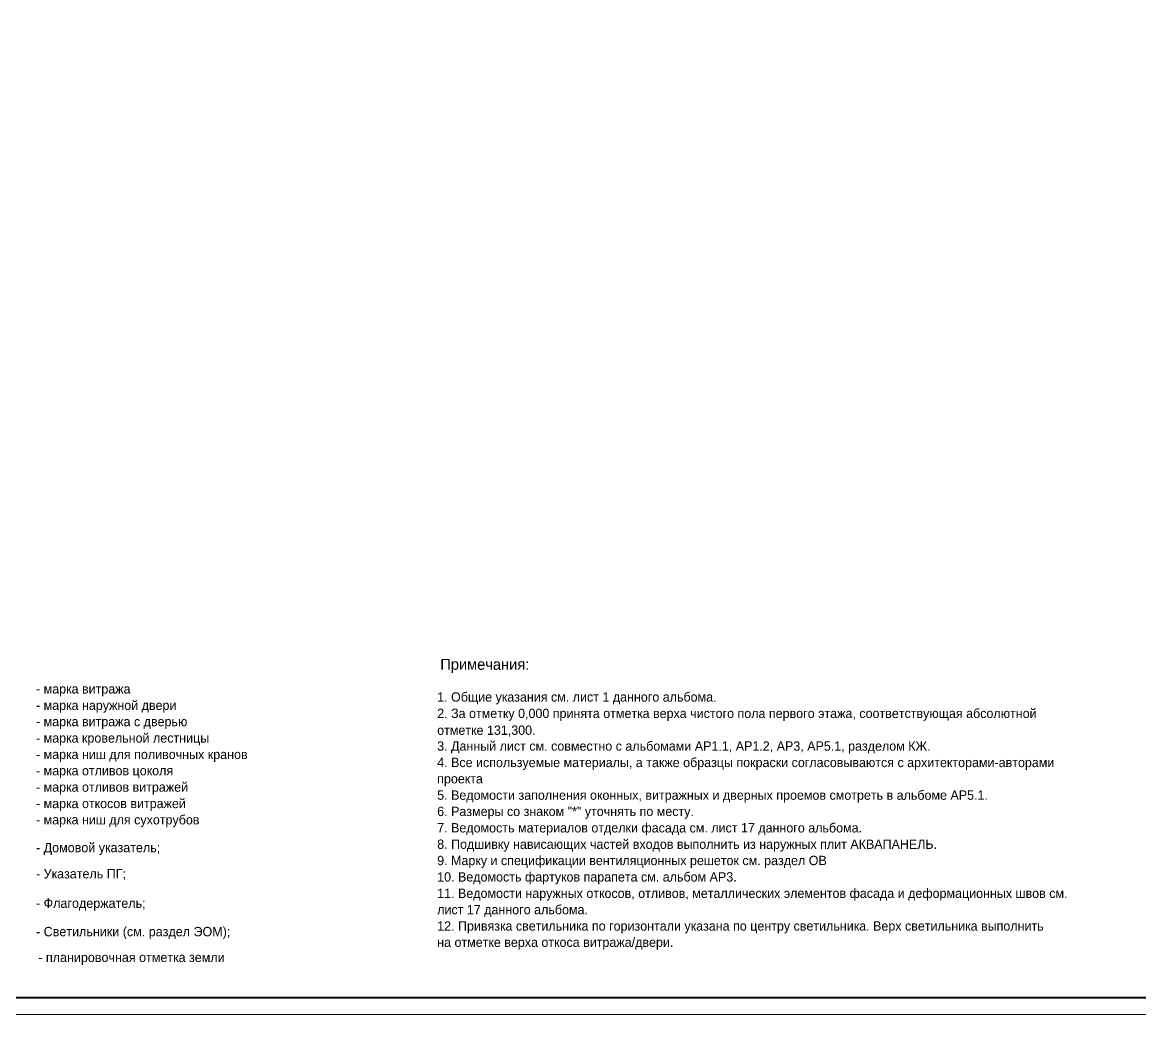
# Model space of a CAD drawing. Header units: millimetres. Extents: x 2294 to 908349, y -83289 to 219220.
# Drawn here: x 514285 to 548812, y 157856 to 188522 of the extents above; entities that cross this region are included whole.
import ezdxf

# ---------------------------------------------------------------- set-up
doc = ezdxf.new("R2010")
doc.units = ezdxf.units.MM
doc.layers.add('PDF _Геометрия', color=7, linetype='Continuous')
doc.layers.add('PDF _Текст', color=7, linetype='Continuous')

msp = doc.modelspace()

# ---------------------------------------------------------------- linework, layer by layer
at = {"layer": 'PDF _Геометрия', "lineweight": 18}
msp.add_lwpolyline([(570166.5, 219188.8), (439967.9, 219188.8), (439967.9, 157855.6), (570166.5, 157855.6)], dxfattribs=at)
at = {"layer": 'PDF _Геометрия', "lineweight": 40}
msp.add_lwpolyline([(569663.7, 218672.9), (569663.7, 158371.4), (442031.3, 158371.4), (442031.3, 218672.9)], close=True, dxfattribs=at)

# ---------------------------------------------------------------- texts
at = {"layer": 'PDF _Текст', "attachment_point": 4, "style": ''}
for s, insert, char_height in [('Примечания:', (527200.7, 168631.8), 337.88), ('- марка витража', (514707, 167879.6), 288.572), ('1. Общие указания см. лист 1 данного альбома.', (527104.5, 167630.4), 288.462), ('- марка наружной двери', (514707, 167372.5), 288.572), ('2. За отметку 0,000 принята отметка верха чистого пола первого этажа, соответствующая абсолютной', (527104.5, 167123.3), 288.462), ('- марка витража с дверью', (514707, 166869.8), 288.572), ('отметке 131,300.', (527104.5, 166620.6), 288.462), ('- марка кровельной лестницы', (514707, 166362.7), 288.572), ('3. Данный лист см. совместно с альбомами АР1.1, АР1.2, АР3, АР5.1, разделом КЖ.', (527104.5, 166113.5), 288.462), ('- марка ниш для поливочных кранов', (514707, 165855.6), 288.572), ('4. Все используемые материалы, а также образцы покраски согласовываются с архитекторами-авторами', (527104.5, 165606.4), 288.462), ('- марка отливов цоколя', (514707, 165352.9), 288.572), ('- марка отливов витражей', (514707, 164845.8), 288.572), ('проекта', (527104.5, 165103.7), 288.46), ('5. Ведомости заполнения оконных, витражных и дверных проемов смотреть в альбоме АР5.1.', (527104.5, 164596.6), 288.462), ('- марка откосов витражей', (514707, 164338.7), 288.572), ('- марка ниш для сухотрубов', (514707, 163836), 288.572), ('6. Размеры со знаком "*" уточнять по месту.', (527104.5, 164093.9), 288.462), ('7. Ведомость материалов отделки фасада см. лист 17 данного альбома.', (527104.5, 163586.8), 288.462), ('- Домовой указатель;', (514707, 162975.2), 289.45), ('8. Подшивку нависающих частей входов выполнить из наружных плит АКВАПАНЕЛЬ.', (527104.5, 163079.7), 288.462), ('9. Марку и спецификации вентиляционных решеток см. раздел ОВ', (527104.5, 162576.9), 288.462), ('- Указатель ПГ;', (514707, 162183.9), 289.45), ('10. Ведомость фартуков парапета см. альбом АР3.', (527104.5, 162069.9), 288.462), ('11. Ведомости наружных откосов, отливов, металлических элементов фасада и деформационных швов см.', (527104.5, 161562.8), 288.462), ('- Флагодержатель;', (514707, 161257.2), 289.45), ('лист 17 данного альбома.', (527104.5, 161060), 288.462), ('- Светильники (см. раздел ЭОМ);', (514707, 160378.5), 289.45), ('12. Привязка светильника по горизонтали указана по центру светильника. Верх светильника выполнить', (527104.5, 160552.9), 288.462), ('на отметке верха откоса витража/двери.', (527104.5, 160050.2), 288.462), ('- планировочная отметка земли', (514777, 159582.9), 289.45)]:
    msp.add_mtext(s, dxfattribs=dict(at, insert=insert, char_height=char_height))

doc.saveas('drawing.dxf')
